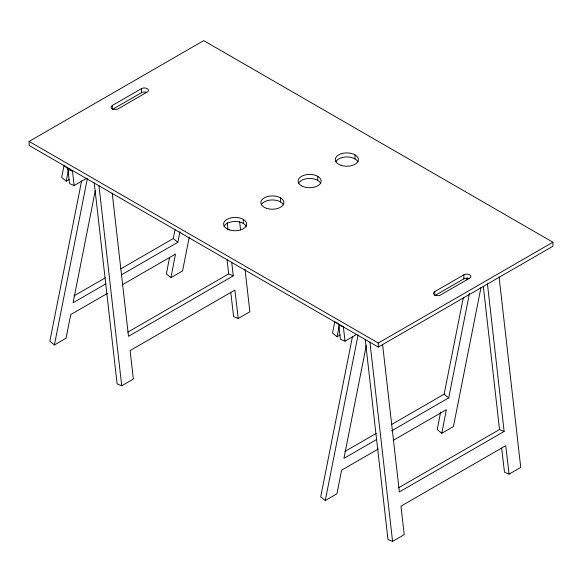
<?xml version="1.0" encoding="UTF-8"?>
<svg xmlns="http://www.w3.org/2000/svg" width="582" height="582" viewBox="0 0 582 582"><rect width="100%" height="100%" fill="white"/><g stroke="black" fill="none" stroke-linecap="round" stroke-linejoin="round"><path stroke-width="0.87" d="M169.58 257.36L166.365 273.947L170.926 277.658L182.566 270.936L189.266 237.1M170.926 277.658L175.495 254.094L122.329 284.787M440.61 412.1L437.228 429.552L441.789 433.27L453.429 426.548L480.95 287.617M441.789 433.27L446.358 409.699L393.192 440.392M68.581 169.326L64.02 165.615L61.677 177.43L66.239 181.14L68.414 170.17M81.611 180.907L49.848 341.212L54.41 344.93L66.05 338.207L70.735 314.578L107.481 293.364M54.41 344.93L87.402 178.39M95.332 190.409L73.077 302.764L105.909 283.805M120.896 268.804L173.276 238.562L175.037 229.701M121.543 274.777L177.837 242.279L179.947 231.643M334.883 321.22L332.54 333.035L337.102 336.752L340.208 334.956M337.102 336.752L339.11 326.626M352.466 336.52L320.711 496.817L325.273 500.535L336.913 493.812L341.598 470.183L378.336 448.969M325.273 500.535L358.09 334.89M366.369 345.126L343.933 458.369L376.772 439.41M391.751 424.416L444.131 394.174L463.345 297.54M466.873 279.811L467.222 278.036M391.628 430.84L448.693 397.884L469.492 293.277M29.1 141.419L203.7 40.616L552.9 242.221L552.9 246.259L378.3 347.061L29.1 145.449L29.1 141.419L378.3 343.031L552.9 242.221M112.326 105.466L141.426 88.668A4.118 2.379 0 0 1 147.246 88.668A4.118 2.379 0 0 1 147.246 92.029L118.146 108.827A4.118 2.379 0 0 1 112.326 108.827A4.118 2.379 0 0 1 112.326 105.466L112.326 109.496L141.426 92.698A4.118 2.379 0 0 1 146.395 92.32M86.558 178.368L74.14 185.534L69.527 183.621L67.905 169.377L69.484 168.467M66.239 181.14L69.345 179.351M73.987 295.889L105.255 277.832M127.8 332.147L228.646 273.926L233.258 275.839L231.731 262.337M233.258 275.839L128.498 336.316L112.231 193.268M94.24 182.806L117.106 383.865L121.718 385.779L133.358 379.057L130.121 350.568L234.881 290.083L238.234 318.507L249.874 311.785L245.051 269.415M345.002 341.147L343.38 326.902L338.768 324.989L340.39 339.233L345.002 341.147L356.642 334.424M434.754 291.618L463.854 274.82A4.118 2.379 0 0 1 469.674 274.82A4.118 2.379 0 0 1 469.674 278.181L440.574 294.979A4.118 2.379 0 0 1 434.754 294.979A4.118 2.379 0 0 1 434.754 291.618L434.754 295.649M435.54 295.198L463.854 278.851A4.118 2.379 0 0 1 468.823 278.472M344.85 451.494L376.118 433.445M398.655 487.76L499.509 429.531L504.121 431.444L487.44 283.841M504.121 431.444L399.361 491.928L382.578 344.377M365.205 339.313L387.968 539.47L392.581 541.384L404.221 534.662L400.976 506.173L505.736 445.688L509.09 474.119L520.73 467.397L499.101 277.156M67.905 169.377L72.517 171.29L74.14 185.534M238.234 318.507L233.622 316.593L230.792 292.608M509.09 474.119L504.485 472.206L501.655 448.22M444.131 394.174L448.693 397.884M336.185 322.283L339.444 324.938M173.276 238.562L177.837 242.279M483.336 286.424L499.509 429.531M369.919 342.129L392.581 541.384M239.617 221.626L240.541 229.745M227.256 222.731L228.071 229.934M227.024 259.521L228.646 273.926M98.955 185.622L121.718 385.779M463.854 274.82L463.854 278.851M378.3 343.031L378.3 347.061M355.02 154.863L355.02 158.893M317.772 176.368L317.772 180.398M280.524 197.873L280.524 201.903M243.276 219.378L243.276 223.408M141.426 88.668L141.426 92.698M335.741 161.876A11.524 6.649 0 0 1 346.872 156.944A11.524 6.649 0 0 1 358.003 161.876M298.493 183.381A11.524 6.649 0 0 1 309.624 178.448A11.524 6.649 0 0 1 320.755 183.381M223.997 226.391A11.524 6.649 0 0 1 235.128 221.458A11.524 6.649 0 0 1 246.259 226.391M261.245 204.886A11.524 6.649 0 0 1 272.376 199.953A11.524 6.649 0 0 1 283.507 204.886M341.11 165.324A11.524 6.649 0 0 0 358.396 159.563A11.524 6.649 0 0 0 341.11 153.801A11.524 6.649 0 0 0 341.11 165.324M301.476 185.774A11.524 6.649 0 0 0 320.755 182.792A11.524 6.649 0 0 0 306.641 174.644A11.524 6.649 0 0 0 301.476 185.774M266.614 208.334A11.524 6.649 0 0 0 283.9 202.572A11.524 6.649 0 0 0 266.614 196.811A11.524 6.649 0 0 0 266.614 208.334M229.366 229.839A11.524 6.649 0 0 0 246.652 224.077A11.524 6.649 0 0 0 229.366 218.315A11.524 6.649 0 0 0 229.366 229.839"/></g></svg>
